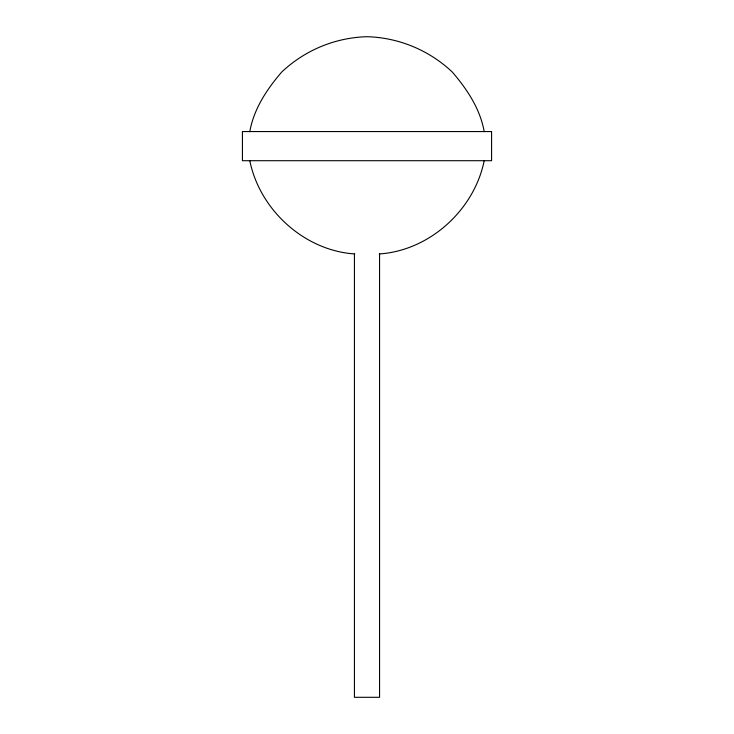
<?xml version="1.0" encoding="UTF-8"?>
<svg xmlns="http://www.w3.org/2000/svg" width="734" height="734" viewBox="0 0 734 734"><rect width="100%" height="100%" fill="white"/><g stroke="black" fill="none" stroke-linecap="round" stroke-linejoin="round"><path stroke-width="1.1" d="M249.799 131.643C253.799 108.962 266.91 89.218 281.737 72.015C304.885 50.169 335.19 37.617 367 36.7C398.81 37.617 429.115 50.169 452.263 72.015C467.09 89.218 480.201 108.962 484.201 131.643M484.201 160.627C474.329 209.832 429.72 250.615 379.258 253.955M354.742 253.955C304.28 250.615 259.671 209.832 249.799 160.627M379.57 253.606L379.57 697.3L354.43 697.3L354.43 253.606M491.578 131.56L242.422 131.56L242.422 160.709L491.578 160.709L491.578 131.56"/></g></svg>
